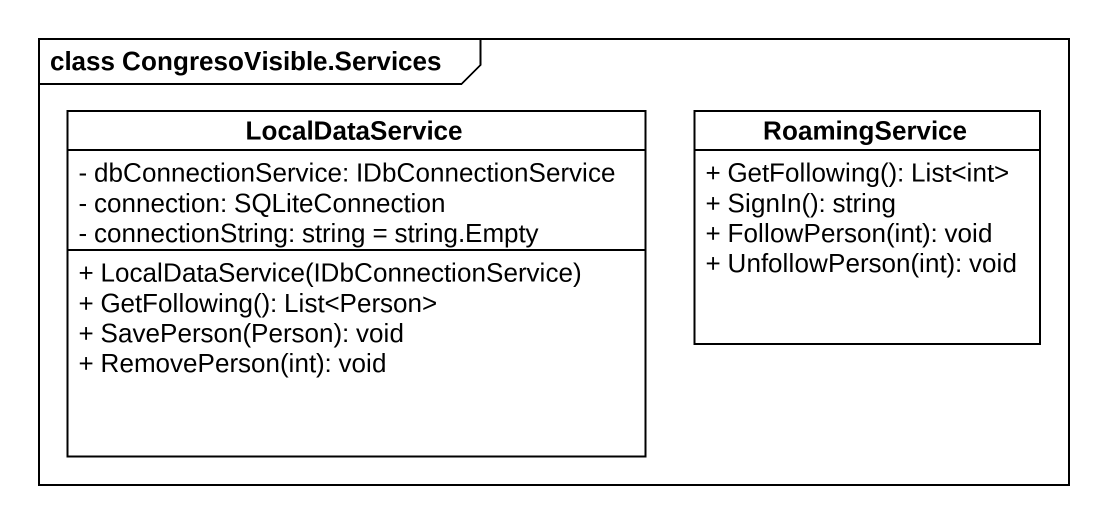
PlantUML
@startuml
mainframe class CongresoVisible.Services
hide circle
hide empty members
skinparam classAttributeIconSize 0
class LocalDataService {
  - dbConnectionService: IDbConnectionService
  - connection: SQLiteConnection
  - connectionString: string = string.Empty
  + LocalDataService(IDbConnectionService)
  + GetFollowing(): List<Person>
  + SavePerson(Person): void
  + RemovePerson(int): void
}
class RoamingService {
  + GetFollowing(): List<int>
  + SignIn(): string
  + FollowPerson(int): void
  + UnfollowPerson(int): void
}
@enduml
